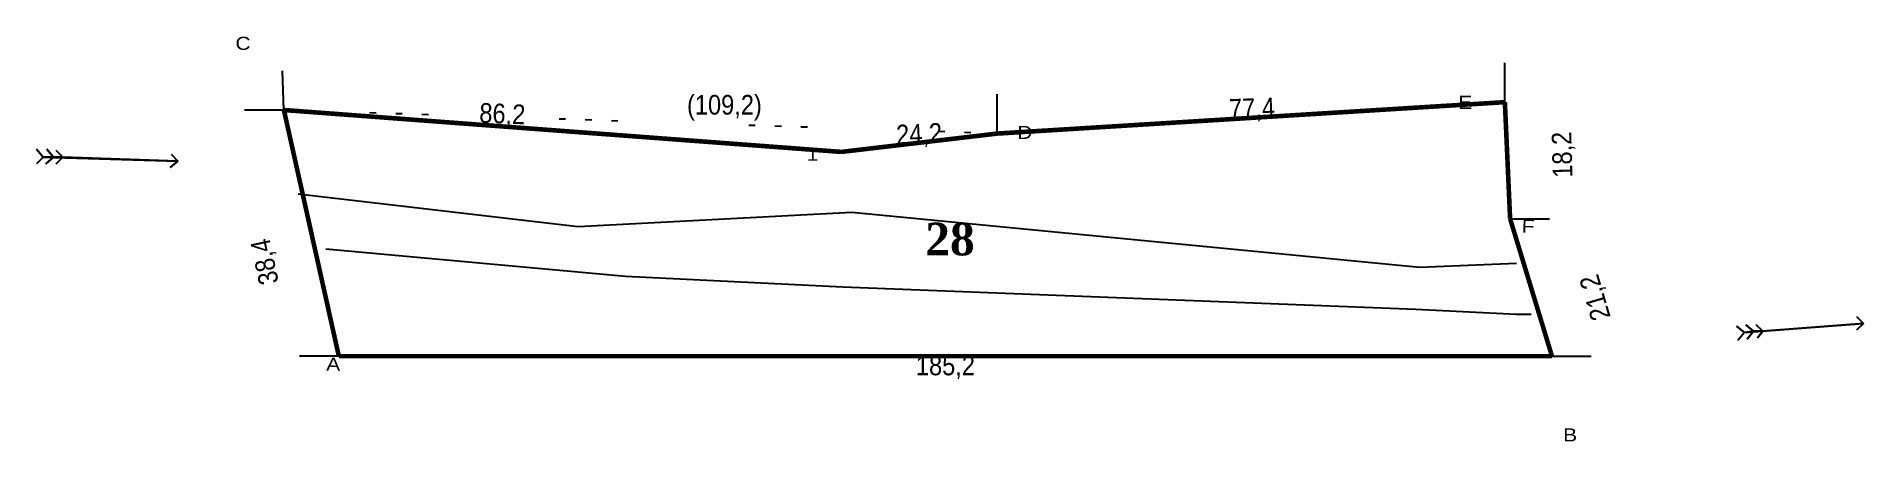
# Model space of a CAD drawing. Header units: metres. Extents: x 126 to 405, y 247 to 309.
import ezdxf
from ezdxf.enums import TextEntityAlignment as Align

# ---------------------------------------------------------------- set-up
doc = ezdxf.new("R2010")
doc.units = ezdxf.units.M
doc.linetypes.add('CHAINLINE', pattern=[29, -10, 1, -3, 1, -3, 1, -10])
for name, color, linetype in [('BLUE_STROKES', 5, 'Continuous'), ('BOUNDARY_DIMENSIONS', 220, 'Continuous'), ('CHAIN_LINES', 251, 'CHAINLINE'), ('CHAINLINE_DIMENSIONS', 251, 'Continuous'), ('SEPARATION_LINE', 7, 'Continuous'), ('STONES', 7, 'Continuous'), ('SURVEY_NUMBER', 1, 'Continuous')]:
    doc.layers.add(name, color=color, linetype=linetype)
doc.layers.add('BOUNDARY', color=1, linetype='Continuous', lineweight=100)
doc.styles.add('TIMES_NEW_ROMAN', font='timesbd.ttf')

msp = doc.modelspace()

# ---------------------------------------------------------------- linework, layer by layer
at = {"layer": 'BLUE_STROKES'}
for points in [[(126.85, 290.12), (125.85, 291.32)], [(125.85, 291.32), (126.85, 290.12)], [(128.45, 290.12), (127.45, 291.32)], [(127.45, 291.32), (128.45, 290.12)], [(129.85, 290.12), (128.85, 291.12)], [(128.85, 291.12), (129.85, 290.12)], [(147.46, 289.52), (146.46, 290.52)], [(146.46, 290.52), (147.46, 289.52)], [(126.85, 290.12), (125.85, 289.12)], [(126.85, 290.12), (147.46, 289.52)], [(128.45, 290.12), (126.85, 290.12)], [(128.45, 290.12), (127.25, 289.12)], [(127.25, 289.12), (128.45, 290.12)], [(129.85, 290.12), (128.45, 290.12)], [(129.85, 290.12), (128.85, 289.12)], [(128.85, 289.12), (129.85, 290.12)], [(147.46, 289.52), (129.85, 290.12)], [(147.46, 289.52), (146.26, 288.52)], [(146.26, 288.52), (147.46, 289.52)], [(165.87, 284.52), (208.68, 279.51)], [(208.68, 279.51), (250.5, 281.71)], [(250.5, 281.71), (337.34, 273.31)], [(170.07, 276.11), (215.89, 271.91)], [(337.34, 273.31), (352.14, 273.91)], [(215.89, 271.91), (249.1, 270.31)], [(249.1, 270.31), (336.74, 266.91)], [(336.74, 266.91), (352.14, 266.11)], [(352.14, 266.11), (354.34, 266.11)], [(405.16, 264.71), (404.16, 265.71)], [(404.16, 265.71), (405.16, 264.71)], [(386.96, 263.31), (385.76, 264.31)], [(385.76, 264.31), (386.96, 263.31)], [(386.96, 263.31), (385.96, 262.11)], [(386.96, 263.31), (405.16, 264.71)], [(388.36, 263.51), (386.96, 263.31)], [(388.36, 263.51), (387.16, 264.51)], [(387.16, 264.51), (388.36, 263.51)], [(388.36, 263.51), (387.36, 262.31)], [(387.36, 262.31), (388.36, 263.51)], [(389.76, 263.51), (388.36, 263.51)], [(389.76, 263.51), (388.76, 264.51)], [(388.76, 264.51), (389.76, 263.51)], [(389.76, 263.51), (388.96, 262.51)], [(388.96, 262.51), (389.76, 263.51)], [(405.16, 264.71), (389.76, 263.51)], [(405.16, 264.71), (404.16, 263.71)], [(404.16, 263.71), (405.16, 264.71)]]:
    msp.add_lwpolyline(points, dxfattribs=at)
at = {"layer": 'BOUNDARY', "const_width": 0.7}
for points in [[(272.71, 293.72), (350.34, 298.52)], [(350.34, 298.52), (351.14, 280.71)], [(163.67, 297.32), (248.9, 290.92)], [(172.07, 259.71), (163.67, 297.32)], [(248.9, 290.92), (272.71, 293.72)], [(351.14, 280.71), (357.54, 259.71)], [(357.54, 259.71), (172.07, 259.71)]]:
    msp.add_lwpolyline(points, dxfattribs=at)
at = {"layer": 'CHAIN_LINES', "linetype": 'CHAINLINE'}
for points in [[(272.71, 293.72), (163.67, 297.32)], [(163.67, 297.32), (172.07, 259.71)], [(272.71, 293.72), (350.34, 298.52)], [(172.07, 259.71), (357.54, 259.71)]]:
    msp.add_lwpolyline(points, dxfattribs=at)
at = {"layer": 'SEPARATION_LINE'}
for points in [[(350.34, 298.52), (350.34, 304.52)], [(163.67, 297.32), (163.47, 303.32)], [(272.71, 293.72), (272.71, 299.72)], [(163.67, 297.32), (157.66, 297.32)], [(351.14, 280.71), (357.14, 280.71)], [(172.07, 259.71), (166.07, 259.71)], [(357.54, 259.71), (363.55, 259.71)]]:
    msp.add_lwpolyline(points, dxfattribs=at)

# ---------------------------------------------------------------- texts
at = {"layer": 'BOUNDARY_DIMENSIONS', "width": 0.9}
for s, rotation, p in [('77,4', 2.2395, (311.68, 297.61)), ('86,2', -2.3038, (197.07, 296.77)), ('24,2', 2.5529, (260.79, 293.7)), ('18,2', 91.5911, (359.08, 290.48)), ('38,4', 101.9293, (160.7, 274.12)), ('21,2', 106.4769, (364.1, 268.63))]:
    msp.add_text(s, height=3, rotation=rotation, dxfattribs=at).set_placement(p, align=Align.MIDDLE_CENTER)
msp.add_text('185,2', height=3, dxfattribs=at).set_placement((264.81, 258.29), align=Align.MIDDLE_CENTER)
at = {"layer": 'CHAINLINE_DIMENSIONS', "width": 0.9}
msp.add_text('(109,2)', height=3, dxfattribs=at).set_placement((231.02, 298.12), align=Align.MIDDLE_CENTER)
at = {"layer": 'STONES', "width": 1.2}
for s, rotation, p in [('C', -0.7848, (157.42, 307.51)), ('F', -1.1458, (353.9, 279.57)), ('A', -1.206, (171.22, 258.49))]:
    msp.add_text(s, height=2, rotation=rotation, dxfattribs=at).set_placement(p, align=Align.MIDDLE_CENTER)
for s, p in [('E', (344.27, 298.5)), ('D', (276.96, 293.9)), ('1', (244.49, 290.57)), ('B', (360.32, 247.68))]:
    msp.add_text(s, height=2, dxfattribs=at).set_placement(p, align=Align.MIDDLE_CENTER)
at = {"layer": 'SURVEY_NUMBER', "style": 'TIMES_NEW_ROMAN'}
msp.add_text('28', height=5, dxfattribs=at).set_placement((265.51, 277.61), align=Align.MIDDLE_CENTER)

doc.saveas('drawing.dxf')
